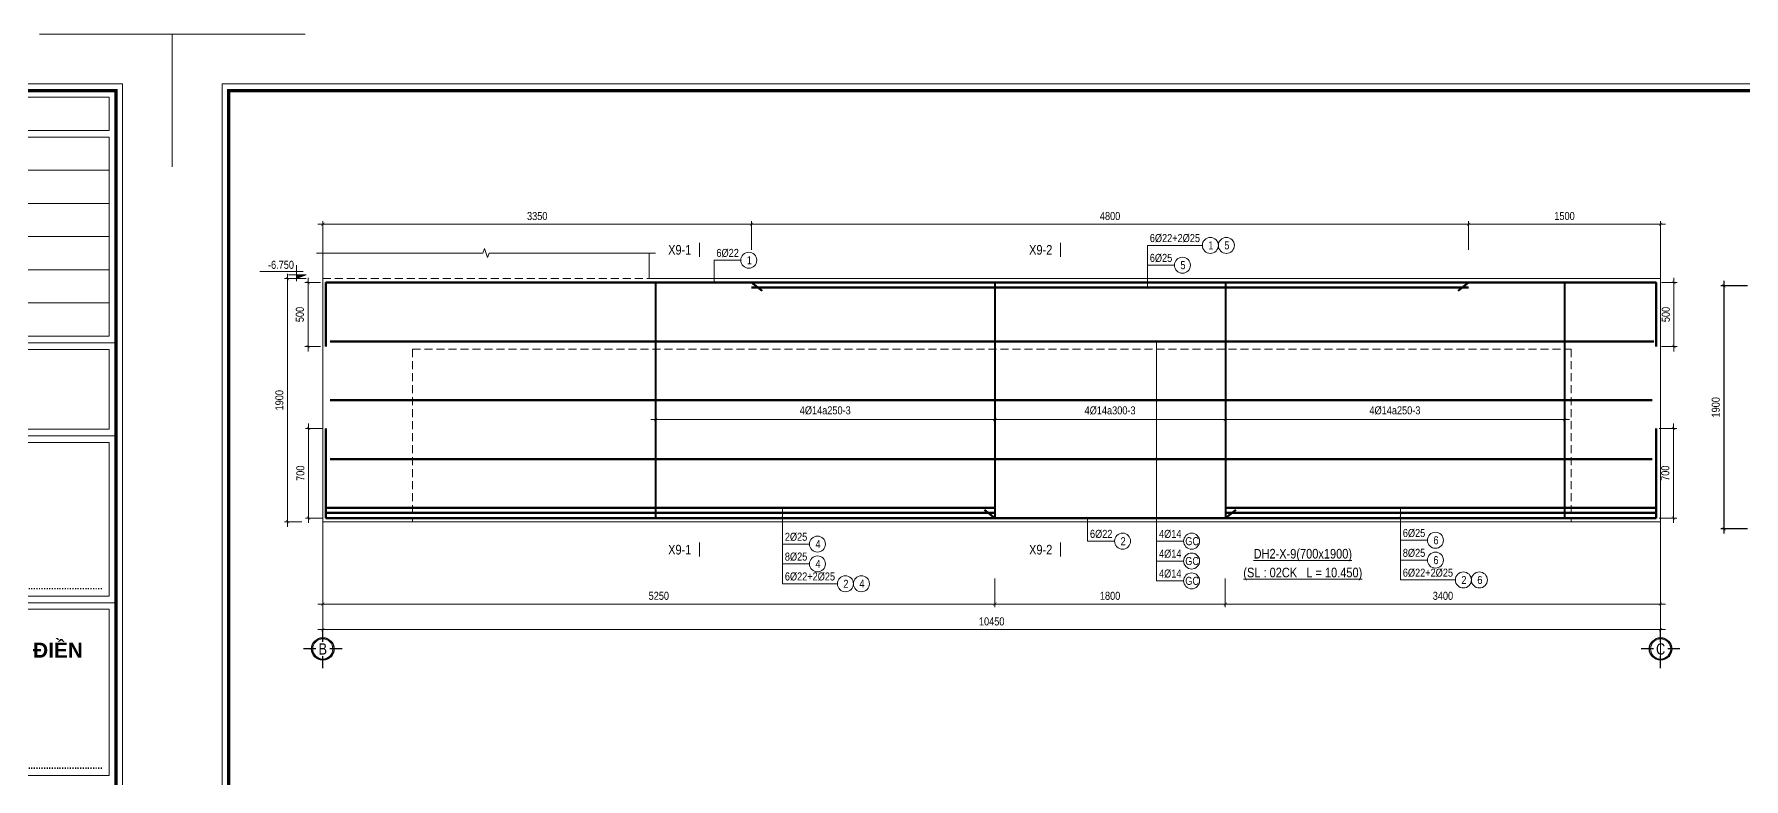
# Model space of a CAD drawing. Header units: millimetres. Extents: x 3014920 to 3563667, y -1638653 to -1356471.
# Drawn here: x 3148336 to 3161691, y -1591744 to -1585927 of the extents above; entities that cross this region are included whole.
import ezdxf
from ezdxf.enums import TextEntityAlignment as Align
from ezdxf.xclip import XClip

# ---------------------------------------------------------------- set-up
doc = ezdxf.new("R2010")
doc.units = ezdxf.units.MM
doc.header["$MEASUREMENT"] = 0
doc.header["$XCLIPFRAME"] = 0
doc.header["$PDMODE"] = 2
for name, pattern in [('6 TANG DIEN HINH 14-15$0$ACAD_ISO10W100', [18, 12, -3, 0, -3]), ('ACAD_ISO04W100', [30, 24, -3, 0, -3]), ('HIDDEN', [0.375, 0.25, -0.125])]:
    doc.linetypes.add(name, pattern=pattern)
doc.layers.get('0').update_dxf_attribs({"lineweight": 9})
doc.layers.get('Defpoints').update_dxf_attribs({"color": 10, "lineweight": 0})
for name, color, linetype, lineweight in [('2', 2, 'Continuous', 20), ('CDAI', 21, 'Continuous', 40), ('CTHEP', 50, 'Continuous', 50), ('DBAO', 90, 'Continuous', 13), ('DGIONG', 130, 'Continuous', 13), ('HATCH', 154, 'Continuous', 9), ('KTH', 154, 'Continuous', 9), ('Net khuat', 8, 'HIDDEN', 13), ('TEXT', 7, 'Continuous', 15), ('TRUC', 251, 'ACAD_ISO04W100', 9)]:
    doc.layers.add(name, color=color, linetype=linetype, lineweight=lineweight)
doc.layers.add('8', color=8, linetype='Continuous')
doc.styles.add('CHG_XX_Khung ten$0$A1 BORDER$0$Title Block DD$0$Arial - Bold', font='arialbd.ttf', dxfattribs={"height": 2.5})
doc.styles.add('HELVECONDENSE', font='VHELVCN_0.TTF')
doc.styles.add('Star-HelCon', font='VHELVCN_0.TTF')
doc.styles.add('TTP-HelCon', font='VHELVCN_0.TTF')
doc.styles.add('VNI-HELVE-CONDENSE', font='VHELVCN_0.TTF')
doc.dimstyles.new('kc-25', dxfattribs={"dimtxt": 62.5, "dimasz": 20, "dimexe": 20, "dimexo": 50, "dimgap": 25, "dimtad": 3, "dimdec": 0, "dimzin": 0, "dimdsep": 46, "dimtxsty": 'VNI-HELVE-CONDENSE', "dimblk": 'DIM', "dimcen": 2.5, "dimclrd": 256, "dimclre": 154, "dimclrt": 7, "dimaunit": 1, "dimadec": 0, "dimazin": 0, "dimtfac": 1, "dimtdec": 0, "dimtix": 1, "dimtmove": 0, "dimatfit": 3, "dimldrblk": 'DOT', "dimfxl": 1, "dimtolj": 1, "dimtzin": 0, "dimarcsym": 0})
doc.dimstyles.new('TTP-25', dxfattribs={"dimscale": 25, "dimtxt": 2.5, "dimasz": 1, "dimexe": 1, "dimexo": 1, "dimgap": 0.09, "dimtad": 0, "dimdec": 4, "dimrnd": 1, "dimzin": 9, "dimdsep": 46, "dimtxsty": 'TTP-HelCon', "dimblk": 'ARCHTICK', "dimcen": 0.09, "dimdle": 1.5, "dimclrd": 256, "dimclre": 256, "dimclrt": 7, "dimadec": 0, "dimazin": 0, "dimtfac": 1, "dimtdec": 4, "dimtmove": 0, "dimatfit": 3, "dimldrblk": 'ARCHTICK', "dimfxl": 1, "dimtvp": 1, "dimtolj": 1, "dimtzin": 0, "dimarcsym": 0})

# ---------------------------------------------------------------- blocks, each defined once
blk = doc.blocks.new('2X-6')
at = {"layer": 'CTHEP'}
blk.add_line((62408.63368, 325.00001), (-295.8093, 325), dxfattribs=at)
for points in [[(-320.00014, 595.00141), (-320.00014, 795), (62463.59072, 795)], [(-320.00014, -145), (62469.99431, -144.99999), (62469.99431, -144.99999)]]:
    blk.add_lwpolyline(points, dxfattribs=at)
blk = doc.blocks.new('_ArchTick')
at = {"color": 0, "linetype": 'ByBlock', "const_width": 0.15}
blk.add_lwpolyline([(-0.5, -0.5), (0.5, 0.5)], dxfattribs=at)
blk = doc.blocks.new('*D227')
at = {"layer": 'Defpoints', "color": 0, "transparency": 16777216}
for p in [(9215, -4274), (15615, -4274), (15615, -4775)]:
    blk.add_point(p, dxfattribs=at)
at = {"layer": 'KTH', "lineweight": -2, "transparency": 16777216}
for p, q in [((9215, -4299), (9215, -4800)), ((15615, -4299), (15615, -4800)), ((9177, -4775), (15652, -4775))]:
    blk.add_line(p, q, dxfattribs=at)
at = {"layer": 'KTH', "lineweight": -2, "transparency": 16777216, "xscale": 25, "yscale": 25, "zscale": 25, "rotation": 180}
blk.add_blockref('_ArchTick', (9215, -4775), dxfattribs=at)
at = {"layer": 'KTH', "lineweight": -2, "transparency": 16777216, "xscale": 25, "yscale": 25, "zscale": 25}
blk.add_blockref('_ArchTick', (15615, -4775), dxfattribs=at)
at = {"layer": 'KTH', "color": 7, "transparency": 16777216, "insert": (12415, -4711), "char_height": 62.5, "attachment_point": 5, "style": 'TTP-HelCon'}
blk.add_mtext('\\A1;6400', dxfattribs=at)
blk = doc.blocks.new('CODE')
at = {"layer": 'DBAO'}
for p, q in [((-63, 0), (-138, 30)), ((-138, 30), (0, 30)), ((-138, 0), (0, 0)), ((-113, 55), (224, 55)), ((-63, -20), (-63, 105))]:
    blk.add_line(p, q, dxfattribs=at)
at = {"layer": 'HATCH', "color": 1}
blk.add_solid([(-63, 0), (-138, 30), (-63, 30)], dxfattribs=at)
blk = doc.blocks.new('dau truc')
blk.add_circle((0, 0), 180)
at = {"layer": '8'}
for p, q in [((0, 127), (0, 345)), ((-127, 0), (-345, 0)), ((0, -345), (0, -127)), ((345, 0), (127, 0))]:
    blk.add_line(p, q, dxfattribs=at)
blk.add_circle((0, 0), 200, dxfattribs=at)
at = {"layer": 'TEXT', "style": 'HELVECONDENSE'}
blk.add_attdef('A', text='', height=233, dxfattribs=at).set_placement((0, 0), align=Align.MIDDLE)
blk = doc.blocks.new('*D240')
at = {"layer": 'Defpoints', "color": 0, "transparency": 16777216}
for p in [(-139, 0), (-275, -1900), (-139, -1900)]:
    blk.add_point(p, dxfattribs=at)
at = {"layer": 'KTH', "lineweight": -2, "transparency": 16777216}
for p, q in [((-164, 0), (-300, 0)), ((-275, 38), (-275, -1938)), ((-164, -1900), (-300, -1900))]:
    blk.add_line(p, q, dxfattribs=at)
at = {"layer": 'KTH', "lineweight": -2, "transparency": 16777216, "xscale": 25, "yscale": 25, "zscale": 25}
for p, rotation in [((-275, 0), 90), ((-275, -1900), 270)]:
    blk.add_blockref('_ArchTick', p, dxfattribs=dict(at, rotation=rotation))
at = {"layer": 'KTH', "color": 7, "transparency": 16777216, "insert": (-339, -950), "char_height": 62.5, "attachment_point": 5, "rotation": 90, "style": 'TTP-HelCon'}
blk.add_mtext('\\A1;1900', dxfattribs=at)
blk = doc.blocks.new('*D241')
at = {"layer": 'Defpoints', "color": 0, "transparency": 16777216}
for p in [(5250, -2317), (7050, -2317), (7050, -2542)]:
    blk.add_point(p, dxfattribs=at)
at = {"layer": 'KTH', "lineweight": -2, "transparency": 16777216}
for p, q in [((5250, -2342), (5250, -2567)), ((7050, -2342), (7050, -2567)), ((5212, -2542), (7088, -2542))]:
    blk.add_line(p, q, dxfattribs=at)
at = {"layer": 'KTH', "lineweight": -2, "transparency": 16777216, "xscale": 25, "yscale": 25, "zscale": 25, "rotation": 180}
blk.add_blockref('_ArchTick', (5250, -2542), dxfattribs=at)
at = {"layer": 'KTH', "lineweight": -2, "transparency": 16777216, "xscale": 25, "yscale": 25, "zscale": 25}
blk.add_blockref('_ArchTick', (7050, -2542), dxfattribs=at)
at = {"layer": 'KTH', "color": 7, "transparency": 16777216, "insert": (6150, -2478), "char_height": 62.5, "attachment_point": 5, "style": 'TTP-HelCon'}
blk.add_mtext('\\A1;1800', dxfattribs=at)
blk = doc.blocks.new('DIM')
h = blk.add_hatch(color=1)
h.paths.add_polyline_path([(0.49, 0.29, 1), (0.29, 0.49), (-0.19, 0), (0.19, 0)])
h.paths.add_polyline_path([(0.19, 0), (-0.19, 0), (-0.49, -0.29, 1), (-0.29, -0.49)])
at = {"color": 9}
for p, q in [((-0.19, 0), (-1.5, 0)), ((0.19, 0), (1.5, 0))]:
    blk.add_line(p, q, dxfattribs=at)
at = {"color": 1}
for p, q in [((-0.49, -0.29), (0.29, 0.49)), ((-0.29, -0.49), (0.49, 0.29)), ((-0.19, 0), (0.19, 0))]:
    blk.add_line(p, q, dxfattribs=at)
blk.add_arc((-0.39, -0.39), 0.138, 135, 315, dxfattribs=at)
blk = doc.blocks.new('*D242')
at = {"layer": 'Defpoints', "color": 0, "transparency": 16777216}
for p in [(0, -2317), (5250, -2317), (5250, -2542)]:
    blk.add_point(p, dxfattribs=at)
at = {"layer": 'KTH', "lineweight": -2, "transparency": 16777216}
for p, q in [((0, -2342), (0, -2567)), ((5250, -2342), (5250, -2567)), ((-38, -2542), (5287, -2542))]:
    blk.add_line(p, q, dxfattribs=at)
at = {"layer": 'KTH', "lineweight": -2, "transparency": 16777216, "xscale": 25, "yscale": 25, "zscale": 25, "rotation": 180}
blk.add_blockref('_ArchTick', (0, -2542), dxfattribs=at)
at = {"layer": 'KTH', "lineweight": -2, "transparency": 16777216, "xscale": 25, "yscale": 25, "zscale": 25}
blk.add_blockref('_ArchTick', (5250, -2542), dxfattribs=at)
at = {"layer": 'KTH', "color": 7, "transparency": 16777216, "insert": (2625, -2478), "char_height": 62.5, "attachment_point": 5, "style": 'TTP-HelCon'}
blk.add_mtext('\\A1;5250', dxfattribs=at)
blk = doc.blocks.new('*D243')
at = {"layer": 'Defpoints', "color": 0, "transparency": 16777216}
for p in [(10450, -2215), (0, -2317), (10450, -2742)]:
    blk.add_point(p, dxfattribs=at)
at = {"layer": 'KTH', "lineweight": -2, "transparency": 16777216}
for p, q in [((10450, -2240), (10450, -2767)), ((0, -2342), (0, -2767)), ((-38, -2742), (10488, -2742))]:
    blk.add_line(p, q, dxfattribs=at)
at = {"layer": 'KTH', "lineweight": -2, "transparency": 16777216, "xscale": 25, "yscale": 25, "zscale": 25, "rotation": 180}
blk.add_blockref('_ArchTick', (0, -2742), dxfattribs=at)
at = {"layer": 'KTH', "lineweight": -2, "transparency": 16777216, "xscale": 25, "yscale": 25, "zscale": 25}
blk.add_blockref('_ArchTick', (10450, -2742), dxfattribs=at)
at = {"layer": 'KTH', "color": 7, "transparency": 16777216, "insert": (5225, -2678), "char_height": 62.5, "attachment_point": 5, "style": 'TTP-HelCon'}
blk.add_mtext('\\A1;10450', dxfattribs=at)
blk = doc.blocks.new('*D244')
at = {"layer": 'Defpoints', "color": 0, "transparency": 16777216}
for p in [(5250, -624), (7050, -624), (7050, -1100)]:
    blk.add_point(p, dxfattribs=at)
at = {"layer": 'KTH', "lineweight": -2, "transparency": 16777216}
for p, q in [((5250, -649), (5250, -1125)), ((7050, -649), (7050, -1125)), ((5212, -1100), (7088, -1100))]:
    blk.add_line(p, q, dxfattribs=at)
at = {"layer": 'KTH', "lineweight": -2, "transparency": 16777216, "xscale": 25, "yscale": 25, "zscale": 25, "rotation": 180}
blk.add_blockref('_ArchTick', (5250, -1100), dxfattribs=at)
at = {"layer": 'KTH', "lineweight": -2, "transparency": 16777216, "xscale": 25, "yscale": 25, "zscale": 25}
blk.add_blockref('_ArchTick', (7050, -1100), dxfattribs=at)
at = {"layer": 'KTH', "color": 7, "transparency": 16777216, "insert": (6150, -1030), "char_height": 62.5, "attachment_point": 5, "style": 'TTP-HelCon'}
blk.add_mtext('\\A1;4Þ14a300-3', dxfattribs=at)
blk = doc.blocks.new('*D245')
at = {"layer": 'Defpoints', "color": 0, "transparency": 16777216}
for p in [(7050, -2317), (10450, -2317), (7050, -2542)]:
    blk.add_point(p, dxfattribs=at)
at = {"layer": 'KTH', "lineweight": -2, "transparency": 16777216}
for p, q in [((7050, -2342), (7050, -2567)), ((10450, -2342), (10450, -2567)), ((10488, -2542), (7013, -2542))]:
    blk.add_line(p, q, dxfattribs=at)
at = {"layer": 'KTH', "lineweight": -2, "transparency": 16777216, "xscale": 25, "yscale": 25, "zscale": 25, "rotation": 180}
blk.add_blockref('_ArchTick', (7050, -2542), dxfattribs=at)
at = {"layer": 'KTH', "lineweight": -2, "transparency": 16777216, "xscale": 25, "yscale": 25, "zscale": 25}
blk.add_blockref('_ArchTick', (10450, -2542), dxfattribs=at)
at = {"layer": 'KTH', "color": 7, "transparency": 16777216, "insert": (8750, -2478), "char_height": 62.5, "attachment_point": 5, "style": 'TTP-HelCon'}
blk.add_mtext('\\A1;3400', dxfattribs=at)
blk = doc.blocks.new('*D246')
at = {"layer": 'Defpoints', "color": 0, "transparency": 16777216}
for p in [(7050, -624), (9700, -624), (7050, -1100)]:
    blk.add_point(p, dxfattribs=at)
at = {"layer": 'KTH', "lineweight": -2, "transparency": 16777216}
for p, q in [((7050, -649), (7050, -1125)), ((9700, -649), (9700, -1125)), ((9738, -1100), (7013, -1100))]:
    blk.add_line(p, q, dxfattribs=at)
at = {"layer": 'KTH', "lineweight": -2, "transparency": 16777216, "xscale": 25, "yscale": 25, "zscale": 25, "rotation": 180}
blk.add_blockref('_ArchTick', (7050, -1100), dxfattribs=at)
at = {"layer": 'KTH', "lineweight": -2, "transparency": 16777216, "xscale": 25, "yscale": 25, "zscale": 25}
blk.add_blockref('_ArchTick', (9700, -1100), dxfattribs=at)
at = {"layer": 'KTH', "color": 7, "transparency": 16777216, "insert": (8375, -1030), "char_height": 62.5, "attachment_point": 5, "style": 'TTP-HelCon'}
blk.add_mtext('\\A1;4Þ14a250-3', dxfattribs=at)
blk = doc.blocks.new('*D247')
at = {"layer": 'Defpoints', "color": 0, "transparency": 16777216}
for p in [(2600, -603), (5250, -603), (5250, -1100)]:
    blk.add_point(p, dxfattribs=at)
at = {"layer": 'KTH', "lineweight": -2, "transparency": 16777216}
for p, q in [((2600, -628), (2600, -1125)), ((5250, -628), (5250, -1125)), ((2562, -1100), (5287, -1100))]:
    blk.add_line(p, q, dxfattribs=at)
at = {"layer": 'KTH', "lineweight": -2, "transparency": 16777216, "xscale": 25, "yscale": 25, "zscale": 25, "rotation": 180}
blk.add_blockref('_ArchTick', (2600, -1100), dxfattribs=at)
at = {"layer": 'KTH', "lineweight": -2, "transparency": 16777216, "xscale": 25, "yscale": 25, "zscale": 25}
blk.add_blockref('_ArchTick', (5250, -1100), dxfattribs=at)
at = {"layer": 'KTH', "color": 7, "transparency": 16777216, "insert": (3925, -1030), "char_height": 62.5, "attachment_point": 5, "style": 'TTP-HelCon'}
blk.add_mtext('\\A1;4Þ14a250-3', dxfattribs=at)
blk = doc.blocks.new('*D248')
at = {"layer": 'Defpoints', "color": 0, "transparency": 16777216}
for p in [(10450, 425), (8950, 200), (10450, 200)]:
    blk.add_point(p, dxfattribs=at)
at = {"layer": 'KTH', "lineweight": -2, "transparency": 16777216}
for p, q in [((8913, 425), (10488, 425)), ((8950, 225), (8950, 450)), ((10450, 225), (10450, 450))]:
    blk.add_line(p, q, dxfattribs=at)
at = {"layer": 'KTH', "lineweight": -2, "transparency": 16777216, "xscale": 25, "yscale": 25, "zscale": 25, "rotation": 180}
blk.add_blockref('_ArchTick', (8950, 425), dxfattribs=at)
at = {"layer": 'KTH', "lineweight": -2, "transparency": 16777216, "xscale": 25, "yscale": 25, "zscale": 25}
blk.add_blockref('_ArchTick', (10450, 425), dxfattribs=at)
at = {"layer": 'KTH', "color": 7, "transparency": 16777216, "insert": (9700, 489), "char_height": 62.5, "attachment_point": 5, "style": 'TTP-HelCon'}
blk.add_mtext('\\A1;1500', dxfattribs=at)
blk = doc.blocks.new('*D249')
at = {"layer": 'Defpoints', "color": 0, "transparency": 16777216}
for p in [(3350, 425), (3350, 200), (8950, 200)]:
    blk.add_point(p, dxfattribs=at)
at = {"layer": 'KTH', "lineweight": -2, "transparency": 16777216}
for p, q in [((8988, 425), (3312, 425)), ((3350, 225), (3350, 450)), ((8950, 225), (8950, 450))]:
    blk.add_line(p, q, dxfattribs=at)
at = {"layer": 'KTH', "lineweight": -2, "transparency": 16777216, "xscale": 25, "yscale": 25, "zscale": 25, "rotation": 180}
blk.add_blockref('_ArchTick', (3350, 425), dxfattribs=at)
at = {"layer": 'KTH', "lineweight": -2, "transparency": 16777216, "xscale": 25, "yscale": 25, "zscale": 25}
blk.add_blockref('_ArchTick', (8950, 425), dxfattribs=at)
at = {"layer": 'KTH', "color": 7, "transparency": 16777216, "insert": (6150, 489), "char_height": 62.5, "attachment_point": 5, "style": 'TTP-HelCon'}
blk.add_mtext('\\A1;4800', dxfattribs=at)
blk = doc.blocks.new('*D250')
at = {"layer": 'Defpoints', "color": 0, "transparency": 16777216}
for p in [(0, 425), (0, 200), (3350, 200)]:
    blk.add_point(p, dxfattribs=at)
at = {"layer": 'KTH', "lineweight": -2, "transparency": 16777216}
for p, q in [((3387, 425), (-38, 425)), ((0, 225), (0, 450)), ((3350, 225), (3350, 450))]:
    blk.add_line(p, q, dxfattribs=at)
at = {"layer": 'KTH', "lineweight": -2, "transparency": 16777216, "xscale": 25, "yscale": 25, "zscale": 25, "rotation": 180}
blk.add_blockref('_ArchTick', (0, 425), dxfattribs=at)
at = {"layer": 'KTH', "lineweight": -2, "transparency": 16777216, "xscale": 25, "yscale": 25, "zscale": 25}
blk.add_blockref('_ArchTick', (3350, 425), dxfattribs=at)
at = {"layer": 'KTH', "color": 7, "transparency": 16777216, "insert": (1675, 489), "char_height": 62.5, "attachment_point": 5, "style": 'TTP-HelCon'}
blk.add_mtext('\\A1;3350', dxfattribs=at)
blk = doc.blocks.new('MC')
at = {"layer": 'CTHEP', "const_width": 10, "elevation": 0}
blk.add_lwpolyline([(36, 150), (36, 0)], dxfattribs=at)
at = {"layer": 'TEXT', "style": 'TTP-HelCon'}
blk.add_attdef('A', text='', height=100, dxfattribs=at).set_placement((-50, 26), align=Align.RIGHT)
blk = doc.blocks.new('*D251')
at = {"layer": 'Defpoints', "color": 0, "transparency": 16777216}
for p in [(10433, -30), (10433, -530), (10555, -530)]:
    blk.add_point(p, dxfattribs=at)
at = {"layer": 'KTH', "lineweight": -2, "transparency": 16777216}
for p, q in [((10555, 7), (10555, -568)), ((10458, -30), (10580, -30)), ((10458, -530), (10580, -530))]:
    blk.add_line(p, q, dxfattribs=at)
at = {"layer": 'KTH', "lineweight": -2, "transparency": 16777216, "xscale": 25, "yscale": 25, "zscale": 25}
for p, rotation in [((10555, -30), 90), ((10555, -530), 270)]:
    blk.add_blockref('_ArchTick', p, dxfattribs=dict(at, rotation=rotation))
at = {"layer": 'KTH', "color": 7, "transparency": 16777216, "insert": (10491, -280), "char_height": 62.5, "attachment_point": 5, "rotation": 90, "style": 'TTP-HelCon'}
blk.add_mtext('\\A1;500', dxfattribs=at)
blk = doc.blocks.new('*D252')
at = {"layer": 'Defpoints', "color": 0, "transparency": 16777216}
for p in [(10415, -1170), (10551, -1170), (10415, -1870)]:
    blk.add_point(p, dxfattribs=at)
at = {"layer": 'KTH', "lineweight": -2, "transparency": 16777216}
for p, q in [((10440, -1170), (10576, -1170)), ((10551, -1907), (10551, -1132)), ((10440, -1870), (10576, -1870))]:
    blk.add_line(p, q, dxfattribs=at)
at = {"layer": 'KTH', "lineweight": -2, "transparency": 16777216, "xscale": 25, "yscale": 25, "zscale": 25}
for p, rotation in [((10551, -1170), 90), ((10551, -1870), 270)]:
    blk.add_blockref('_ArchTick', p, dxfattribs=dict(at, rotation=rotation))
at = {"layer": 'KTH', "color": 7, "transparency": 16777216, "insert": (10487, -1520), "char_height": 62.5, "attachment_point": 5, "rotation": 90, "style": 'TTP-HelCon'}
blk.add_mtext('\\A1;700', dxfattribs=at)
blk = doc.blocks.new('*D253')
at = {"layer": 'Defpoints', "color": 0, "transparency": 16777216}
for p in [(7, -30), (-115, -530), (7, -530)]:
    blk.add_point(p, dxfattribs=at)
at = {"layer": 'KTH', "lineweight": -2, "transparency": 16777216}
for p, q in [((-115, 7), (-115, -568)), ((-18, -30), (-140, -30)), ((-18, -530), (-140, -530))]:
    blk.add_line(p, q, dxfattribs=at)
at = {"layer": 'KTH', "lineweight": -2, "transparency": 16777216, "xscale": 25, "yscale": 25, "zscale": 25}
for p, rotation in [((-115, -30), 90), ((-115, -530), 270)]:
    blk.add_blockref('_ArchTick', p, dxfattribs=dict(at, rotation=rotation))
at = {"layer": 'KTH', "color": 7, "transparency": 16777216, "insert": (-179, -280), "char_height": 62.5, "attachment_point": 5, "rotation": 90, "style": 'TTP-HelCon'}
blk.add_mtext('\\A1;500', dxfattribs=at)
blk = doc.blocks.new('*D254')
at = {"layer": 'Defpoints', "color": 0, "transparency": 16777216}
for p in [(-111, -1170), (25, -1170), (25, -1870)]:
    blk.add_point(p, dxfattribs=at)
at = {"layer": 'KTH', "lineweight": -2, "transparency": 16777216}
for p, q in [((0, -1170), (-136, -1170)), ((-111, -1907), (-111, -1132)), ((0, -1870), (-136, -1870))]:
    blk.add_line(p, q, dxfattribs=at)
at = {"layer": 'KTH', "lineweight": -2, "transparency": 16777216, "xscale": 25, "yscale": 25, "zscale": 25}
for p, rotation in [((-111, -1170), 90), ((-111, -1870), 270)]:
    blk.add_blockref('_ArchTick', p, dxfattribs=dict(at, rotation=rotation))
at = {"layer": 'KTH', "color": 7, "transparency": 16777216, "insert": (-175, -1520), "char_height": 62.5, "attachment_point": 5, "rotation": 90, "style": 'TTP-HelCon'}
blk.add_mtext('\\A1;700', dxfattribs=at)
blk = doc.blocks.new('*D255')
at = {"layer": 'Defpoints', "color": 0, "ltscale": 500, "transparency": 16777216}
for p in [(3161744, -1587892), (3161536, -1589792), (3161744, -1589792)]:
    blk.add_point(p, dxfattribs=at)
at = {"layer": 'KTH', "lineweight": -2, "ltscale": 500, "transparency": 16777216}
for p, q in [((3161536, -1587854), (3161536, -1589829)), ((3161719, -1587892), (3161511, -1587892)), ((3161719, -1589792), (3161511, -1589792))]:
    blk.add_line(p, q, dxfattribs=at)
at = {"layer": 'KTH', "lineweight": -2, "ltscale": 500, "transparency": 16777216, "xscale": 25, "yscale": 25, "zscale": 25}
for p, rotation in [((3161536, -1587892), 90), ((3161536, -1589792), 270)]:
    blk.add_blockref('_ArchTick', p, dxfattribs=dict(at, rotation=rotation))
at = {"layer": 'KTH', "color": 7, "ltscale": 500, "transparency": 16777216, "insert": (3161472, -1588842), "char_height": 62.5, "attachment_point": 5, "rotation": 90, "style": 'TTP-HelCon'}
blk.add_mtext('\\A1;1900', dxfattribs=at)
blk = doc.blocks.new('CHG_XX_Khung ten')
for p, q in [((687, 501), (824, 501)), ((687, 473), (824, 473)), ((687, 422.69), (824, 422.69))]:
    blk.add_line(p, q)
blk.add_lwpolyline([(15, 579), (826, 579), (826, 15), (15, 15)], close=True)
at = {"color": 4, "linetype": 'Continuous', "const_width": 1}
blk.add_lwpolyline([(17, 577), (824, 577), (824, 17), (17, 17)], close=True, dxfattribs=at)
at = {"linetype": 'Continuous'}
for points in [[(822, 565), (689, 565), (689, 575), (822, 575)], [(822, 553), (689, 553), (689, 563), (822, 563)], [(822, 543), (689, 543), (689, 553), (822, 553)], [(822, 533), (689, 533), (689, 543), (822, 543)], [(822, 523), (689, 523), (689, 533), (822, 533)], [(822, 513), (689, 513), (689, 523), (822, 523)], [(822, 503), (689, 503), (689, 513), (822, 513)], [(689, 499), (822, 499), (822, 475), (689, 475)], [(689, 471), (822, 471), (822, 424.69), (689, 424.69)]]:
    blk.add_lwpolyline(points, close=True, dxfattribs=at)
at = {"layer": 'Defpoints', "color": 1, "ltscale": 2}
for points in [[(40.06, 594), (0, 594), (0, 554)], [(800.94, 594), (841, 594), (841, 554)]]:
    blk.add_lwpolyline(points, dxfattribs=at)
at = {"style": 'CHG_XX_Khung ten$0$A1 BORDER$0$Title Block DD$0$Arial - Bold'}
for p in [(820, 427.69), (820, 373.62)]:
    blk.add_text('.....................................................', height=2, dxfattribs=at).set_placement(p, align=Align.MIDDLE_RIGHT)
at = {"ltscale": 10, "insert": (755.91, 410.64), "char_height": 4.5, "width": 121.2929, "attachment_point": 2, "style": 'CHG_XX_Khung ten$0$A1 BORDER$0$Title Block DD$0$Arial - Bold', "bg_fill": 2}
blk.add_mtext('CÔNG TY CỔ PHẦN THIÊN PHÚC ĐIỀN', dxfattribs=at)
at = {"linetype": 'Continuous'}
blk.add_lwpolyline([(689, 420.69), (822, 420.69), (822, 370.62), (689, 370.62)], close=True, dxfattribs=at)
blk = doc.blocks.new('2X')
at = {"layer": 'CTHEP'}
for p, q in [((22955.08097, -2543.89199), (-6829.84878, -2543.89199)), ((22955.08097, -3003.89199), (-6829.84878, -3003.89199)), ((22955.08097, -3463.89199), (-6829.84878, -3463.89199))]:
    blk.add_line(p, q, dxfattribs=at)
for points in [[(-6909.34311, -2083.89199), (22989.96849, -2083.892)], [(-6910.49302, -3923.89199), (22989.96849, -3923.89199)]]:
    blk.add_lwpolyline(points, dxfattribs=at)
at = {"layer": 'DBAO', "linetype": 'Continuous', "flags": 128}
blk.add_lwpolyline([(23014.96849, -2053.89199), (23014.96849, -3953.89199), (-6935.03477, -3953.89199), (-6935.03477, -2053.89199)], dxfattribs=at)
at = {"layer": 'KTH'}
dim = blk.add_linear_dim(base=(15614.96686, -4775.31549), p1=(9214.96686, -4274.31549), p2=(15614.96686, -4274.31549), angle=180, dimstyle='TTP-25', override={"dimtmove": 1}, dxfattribs=at)
dim.commit()
dim.dimension.update_dxf_attribs({"geometry": '*D227', "text_midpoint": (12414.96686, -4711.48216)})
blk = doc.blocks.new('2X-9')
at = {"layer": 'CDAI'}
for points in [[(2599.99119, -30), (2599.99119, -1870)], [(5249.99119, -30), (5249.99119, -1870)], [(7050.46915, -30), (7050.46915, -1870)], [(9700.46915, -30), (9700.46915, -1870)]]:
    blk.add_lwpolyline(points, dxfattribs=at)
at = {"layer": 'CTHEP'}
for p, q in [((3431.41709, -94.5255), (3349.99119, -30)), ((8869.04326, -94.5255), (8950.46915, -30)), ((10398.55024, -490), (58.53035, -490)), ((10384.24342, -950), (58.53035, -950)), ((10414.98922, -1870), (10414.98922, -1170)), ((10384.24342, -1410), (58.53035, -1410)), ((5168.5653, -1805.4745), (5249.99119, -1870)), ((7131.89504, -1805.4745), (7050.46915, -1870)), ((24.99134, -1870), (10414.98922, -1870))]:
    blk.add_line(p, q, dxfattribs=at)
for points in [[(24.99708, -530.0001), (24.99983, -30), (10415.00873, -30), (10415.00873, -530)], [(3349.99119, -70), (8950.46915, -70)], [(24.99134, -1870), (24.9952, -1170.00013)], [(5249.99119, -1830), (24.99156, -1830)], [(5249.99119, -1790), (24.99178, -1790)], [(7050.46915, -1789.99999), (10414.98922, -1789.99999)], [(7050.46915, -1830), (10414.98922, -1830)]]:
    blk.add_lwpolyline(points, dxfattribs=at)
at = {"layer": 'DBAO', "linetype": 'Continuous'}
for p, q in [((-0.00883, 200), (-0.00883, 0)), ((2549.99119, 200), (2549.99119, 0)), ((2549.99119, 0), (10450.47076, 0)), ((10449.98922, 0), (10449.98922, -1900))]:
    blk.add_line(p, q, dxfattribs=at)
at = {"layer": 'DBAO', "linetype": 'Continuous', "flags": 128}
blk.add_lwpolyline([(10450.47076, -1900), (-0.00883, -1900), (-0.00883, 0)], dxfattribs=at)
at = {"layer": 'DGIONG', "linetype": 'Continuous', "flags": 128}
blk.add_lwpolyline([(2599.99119, 200), (1299.99119, 200), (1287.49119, 165.65653), (1262.49119, 234.34347), (1249.99119, 200), (-50.0075, 200)], dxfattribs=at)
at = {"layer": 'DGIONG'}
for centre in [(6933.16419, 260.04133), (7058.16419, 260.04133), (3327.96044, 143.92733), (6715.27469, 105.06033), (6247.96345, -2050.75583), (6787.03618, -2050.75583), (8691.65337, -2043.93133), (3864.32647, -2073.35357), (8691.65333, -2198.91234), (3864.32643, -2228.33457), (6787.03618, -2205.73684), (4082.21593, -2383.31557), (4207.21593, -2383.31557), (6787.03616, -2360.71784), (8909.54283, -2353.89334), (9034.54283, -2353.89334)]:
    blk.add_circle(centre, 62.5, dxfattribs=at)
at = {"layer": 'Net khuat', "ltscale": 250}
for p, q in [((-139.20354, 0), (-139.19604, 0)), ((0, 0), (2549.99119, 0)), ((699.98956, -549.96736), (9750.46915, -549.98529)), ((699.98956, -549.96736), (699.98956, -1900)), ((9750.46915, -549.98529), (9750.46915, -1900))]:
    blk.add_line(p, q, dxfattribs=at)
at = {"layer": 'TRUC', "linetype": '6 TANG DIEN HINH 14-15$0$ACAD_ISO10W100', "ltscale": 1250}
for points in [[(-0.0075, 378.27092), (-0.0075, -2762.17367)], [(10450.47076, 378.27092), (10450.47076, -2972.59717)]]:
    blk.add_lwpolyline(points, dxfattribs=at)
ref = blk.add_blockref('MC', (2916.62614, 281.9214), dxfattribs=dict(xscale=-0.75, yscale=0.75, zscale=0.75, rotation=180))
ref.add_attrib('A', 'X9-1', dxfattribs={"layer": 'TEXT', "height": 75, "style": 'TTP-HelCon'}).set_placement((2879.12614, 187.79097), align=Align.RIGHT)
ref = blk.add_blockref('MC', (5736.17948, 281.9214), dxfattribs=dict(xscale=-0.75, yscale=0.75, zscale=0.75, rotation=180))
ref.add_attrib('A', 'X9-2', dxfattribs={"layer": 'TEXT', "height": 75, "style": 'TTP-HelCon'}).set_placement((5698.67948, 187.79097), align=Align.RIGHT)
ref = blk.add_blockref('MC', (2916.62614, -2060.46061), dxfattribs=dict(xscale=-0.75, yscale=0.75, zscale=0.75, rotation=180))
ref.add_attrib('A', 'X9-1', dxfattribs={"layer": 'TEXT', "height": 75, "style": 'TTP-HelCon'}).set_placement((2879.12614, -2154.59104), align=Align.RIGHT)
ref = blk.add_blockref('MC', (5736.17948, -2060.46061), dxfattribs=dict(xscale=-0.75, yscale=0.75, zscale=0.75, rotation=180))
ref.add_attrib('A', 'X9-2', dxfattribs={"layer": 'TEXT', "height": 75, "style": 'TTP-HelCon'}).set_placement((5698.67948, -2154.59104), align=Align.RIGHT)
at = {"layer": '2', "ltscale": 300}
ref = blk.add_blockref('dau truc', (-0.0075, -2892.70594), dxfattribs=dict(at, xscale=0.4367131292819977, yscale=0.4367131292819977, zscale=0.4367131292819977))
ref.add_attrib('A', 'B', dxfattribs={"layer": 'TEXT', "height": 87.5, "style": 'HELVECONDENSE'}).set_placement((-0.0075, -2892.70594), align=Align.MIDDLE)
ref = blk.add_blockref('dau truc', (10450.47076, -2892.70594), dxfattribs=dict(at, xscale=0.4367131292819977, yscale=0.4367131292819977, zscale=0.4367131292819977))
ref.add_attrib('A', 'C', dxfattribs={"layer": 'TEXT', "height": 87.5, "style": 'HELVECONDENSE'}).set_placement((10450.47076, -2892.70594), align=Align.MIDDLE)
at = {"layer": 'KTH', "linetype": 'Continuous', "xscale": -1}
blk.add_blockref('CODE', (-267.33033, 0), dxfattribs=at)
at = {"layer": 'TEXT', "style": 'TTP-HelCon'}
for s, p in [('6Þ22+2Þ25', (6460.35631, 285.89428, 0)), ('6Þ22', (3074.97221, 169.78028, 0)), ('6Þ25', (6460.35631, 130.91328, 0)), ('2Þ25', (3609.40809, -2047.50062, 0)), ('6Þ22', (5993.04507, -2024.90289, 0)), ('4Þ14', (6532.1178, -2024.90289, 0)), ('6Þ25', (8436.73499, -2018.07839, 0)), ('4Þ14', (6532.1178, -2179.88389, 0)), ('8Þ25', (8436.73495, -2173.05939, 0)), ('8Þ25', (3609.40805, -2202.48162, 0)), ('4Þ14', (6532.11779, -2334.86489, 0)), ('6Þ22+2Þ25', (8436.73495, -2328.04039, 0)), ('6Þ22+2Þ25', (3609.40805, -2357.46262, 0))]:
    blk.add_text(s, height=62.5, dxfattribs=at).set_placement(p)
at = {"layer": 'TEXT', "style": 'Star-HelCon'}
for s, p in [('1', (6937.33086, 260.04133)), ('5', (7062.33086, 260.04133)), ('1', (3332.12711, 143.92733)), ('5', (6719.44136, 105.06033)), ('4', (3868.49313, -2073.35357)), ('2', (6252.13011, -2050.75583)), ('GC', (6791.20284, -2050.75583)), ('6', (8695.82003, -2043.93133)), ('4', (3868.4931, -2228.33457)), ('GC', (6791.20284, -2205.73684)), ('6', (8695.82, -2198.91234)), ('2', (4086.3826, -2383.31557)), ('4', (4211.3826, -2383.31557)), ('GC', (6791.20283, -2360.71784)), ('2', (8913.7095, -2353.89334)), ('6', (9038.7095, -2353.89334))]:
    blk.add_text(s, height=62.5, dxfattribs=at).set_placement(p, align=Align.MIDDLE)
at = {"layer": 'TEXT', "style": 'TTP-HelCon'}
blk.add_text('-6.750', height=62.5, dxfattribs=at).set_placement((-225.06367, 76.99499), align=Align.RIGHT)
for s, p in [('%%UDH2-X-9(700x1900)', (7655.38368, -2186.44888)), ('%%U(SL : 02CK   L = 10.450)', (7655.38368, -2333.34347))]:
    blk.add_text(s, height=75, dxfattribs=at).set_placement(p, align=Align.CENTER)
at = {"layer": 'KTH'}
for base, p1, p2, picture, middle in [((-0.0075, 425.44981), (3349.99119, 200), (-0.0075, 200), '*D250', (1674.99185, 489.28314)), ((5249.99119, -2541.88567), (-0.00882, -2316.88567), (5249.99119, -2316.88567), '*D242', (2624.99119, -2478.05233)), ((7050.46915, -2541.88567), (5249.99119, -2316.88567), (7050.46915, -2316.88567), '*D241', (6150.23017, -2478.05233))]:
    dim = blk.add_linear_dim(base=base, p1=p1, p2=p2, dimstyle='TTP-25', override={"dimtmove": 1}, dxfattribs=at)
    dim.commit()
    dim.dimension.update_dxf_attribs({"geometry": picture, "text_midpoint": middle})
for base, p1, p2, text, picture, middle in [((3349.99119, 425.44981), (8950.46915, 200), (3349.99119, 200), '4800', '*D249', (6150.23017, 489.28314)), ((5249.99119, -1100), (2599.99119, -602.86333), (5249.99119, -602.86333), '4Þ14a250-3', '*D247', (3924.99119, -1030.08334)), ((7050.46915, -1100), (5249.99119, -624.2705), (7050.46915, -624.2705), '4Þ14a300-3', '*D244', (6150.23017, -1030.08334))]:
    dim = blk.add_linear_dim(base=base, p1=p1, p2=p2, text=text, dimstyle='TTP-25', override={"dimtmove": 1}, dxfattribs=at)
    dim.commit()
    dim.dimension.update_dxf_attribs({"geometry": picture, "text_midpoint": middle})
for base, p1, p2, angle, picture, middle in [((10450.47076, 425.44981), (8950.46915, 200), (10450.47076, 200), 180, '*D248', (9700.46995, 489.28314)), ((-275.20487, -1900), (-139.20487, 0), (-139.20487, -1900), 90, '*D240', (-339.0382, -950)), ((10450.47076, -2741.84141), (-0.00883, -2316.88567), (10450.47076, -2214.54492), 180, '*D243', (5225.23097, -2678.00807)), ((7050.46915, -2541.88567), (10450.47076, -2316.88567), (7050.46915, -2316.88567), 180, '*D245', (8750.46995, -2478.05233))]:
    dim = blk.add_linear_dim(base=base, p1=p1, p2=p2, angle=angle, dimstyle='TTP-25', override={"dimtmove": 1}, dxfattribs=at)
    dim.commit()
    dim.dimension.update_dxf_attribs({"geometry": picture, "text_midpoint": middle})
for p1, p2, distance, picture, middle in [((7.23541, -30), (7.23541, -530), -122.57461, '*D253', (-179.17253, -280)), ((10432.74631, -30), (10432.74631, -530), 122.57461, '*D251', (10491.48759, -280)), ((24.9925, -1870), (24.9925, -1170), 136.16204, '*D254', (-175.00287, -1520)), ((10414.98922, -1870), (10414.98922, -1170), -136.16204, '*D252', (10487.31793, -1520))]:
    dim = blk.add_aligned_dim(p1=p1, p2=p2, distance=distance, dimstyle='TTP-25', dxfattribs=at)
    dim.commit()
    dim.dimension.update_dxf_attribs({"geometry": picture, "text_midpoint": middle})
dim = blk.add_linear_dim(base=(7050.46915, -1100), p1=(9700.46915, -624.2705), p2=(7050.46915, -624.2705), angle=180, text='4Þ14a250-3', dimstyle='TTP-25', override={"dimtmove": 1}, dxfattribs=at)
dim.commit()
dim.dimension.update_dxf_attribs({"geometry": '*D246', "text_midpoint": (8375.46915, -1030.08334)})
at = {"layer": 'DGIONG'}
for points in [[(3056.46044, -30), (3056.46018, 143.92733), (3265.46044, 143.92733)], [(6441.84447, -30), (6441.84428, 260.04133), (6870.66419, 260.04133)], [(6441.84451, -70), (6441.84428, 105.06033), (6652.77469, 105.06033)], [(6513.60595, -490), (6513.60577, -2050.75583), (6724.53618, -2050.75583)], [(6513.6059, -950), (6513.60578, -2050.75583), (6724.53619, -2050.75583)], [(6513.60585, -1410), (6513.60575, -2360.71784), (6724.53616, -2360.71784)], [(6513.60585, -1410), (6513.60577, -2205.73684), (6724.53618, -2205.73684)], [(3590.89618, -1830), (3590.89602, -2228.33457), (3801.82643, -2228.33457)], [(3590.89617, -1790), (3590.89606, -2073.35357), (3801.82647, -2073.35357)], [(8418.22308, -1830), (8418.22292, -2198.91234), (8629.15333, -2198.91234)], [(8418.22307, -1790), (8418.22296, -2043.93133), (8629.15337, -2043.93133)], [(3590.89615, -1870), (3590.89602, -2383.31557), (4019.71593, -2383.31557)], [(5974.5332, -1870), (5974.53304, -2050.75583), (6185.46345, -2050.75583)], [(8418.22304, -1870), (8418.22292, -2353.89334), (8847.04283, -2353.89334)]]:
    blk.add_leader(points, dimstyle='kc-25', override={"dimtad": 0, "dimldrblk": 'ArchTick', "dimfxl": 100, "dimarcsym": 1}, dxfattribs=at)

msp = doc.modelspace()

# ---------------------------------------------------------------- block references
at = {"color": 5}
msp.add_blockref('2X-9', (3150590.49087, -1587836.96441), dxfattribs=at)
at = {"layer": 'DBAO'}
ref = msp.add_blockref('2X-6', (3107138.93578, -1587969.15278), dxfattribs=at)
XClip(ref).set_block_clipping_path([(-1638.1832787527, -1721.8275090233), (16426.2046676348, 2389.9415)])
ref = msp.add_blockref('2X', (3135760.64936, -1585142.03962), dxfattribs=at)
XClip(ref).set_block_clipping_path([(-8365.9239890231, -5026.5506279939), (9552.8311936529, 310.2949242119)])
ref = msp.add_blockref('2X-6', (3090959.57058, -1591182.20371), dxfattribs=at)
XClip(ref).set_block_clipping_path([(15457.1181627339, -1550.1848006914), (32660.3576309553, 2419.7536452064)])

# ---------------------------------------------------------------- dimensions: what is measured, and where the dimension line sits
at = {"layer": 'KTH', "ltscale": 500}
dim = msp.add_linear_dim(base=(3161536.08855, -1589791.50876), p1=(3161744.32619, -1587891.50876), p2=(3161744.32619, -1589791.50876), angle=90, dimstyle='TTP-25', dxfattribs=at)
dim.commit()
dim.dimension.update_dxf_attribs({"geometry": '*D255', "text_midpoint": (3161472.25522, -1588841.50876)})

# ---------------------------------------------------------------- next in the draw order: block references
at = {"color": 5, "xscale": 25.92478421704392, "yscale": 25.92478421704392, "zscale": 25.92478421704392}
msp.add_blockref('CHG_XX_Khung ten', (3127612.34498, -1601326.46106), dxfattribs=at)

# ---------------------------------------------------------------- next in the draw order: block references
msp.add_blockref('CHG_XX_Khung ten', (3149415.08851, -1601326.46106), dxfattribs=at)

doc.saveas('drawing.dxf')
